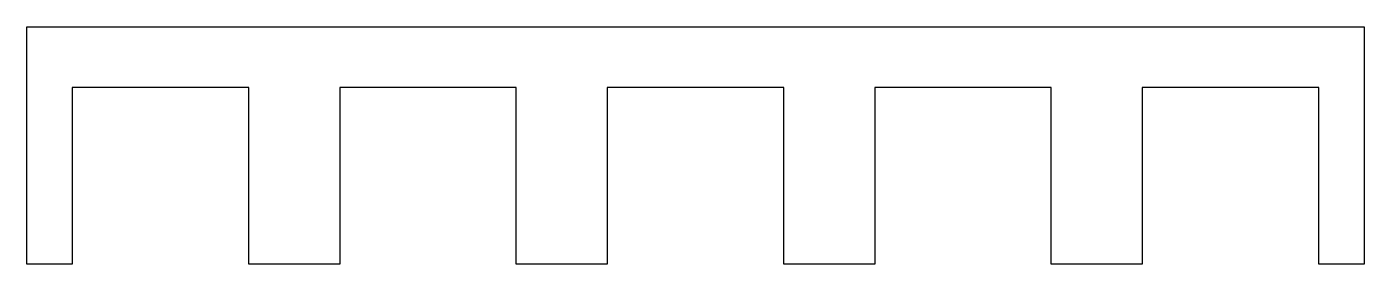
# Model space of a CAD drawing. Header units: millimetres. Extents: x -53 to 477, y -61 to 33.
import ezdxf

# ---------------------------------------------------------------- set-up
doc = ezdxf.new("R2010")
doc.units = ezdxf.units.MM
doc.header["$MEASUREMENT"] = 0

msp = doc.modelspace()

# ---------------------------------------------------------------- linework, layer by layer
msp.add_lwpolyline([(247, -61), (247, 9), (177, 9), (177, -61), (141, -61), (141, 9), (71, 9), (71, -61), (35, -61), (35, 9), (-35, 9), (-35, -61), (-53, -61), (-53, 33), (477, 33), (477, -61), (459, -61), (459, 9), (389, 9), (389, -61), (353, -61), (353, 9), (283, 9), (283, -61)], close=True)

doc.saveas('drawing.dxf')
